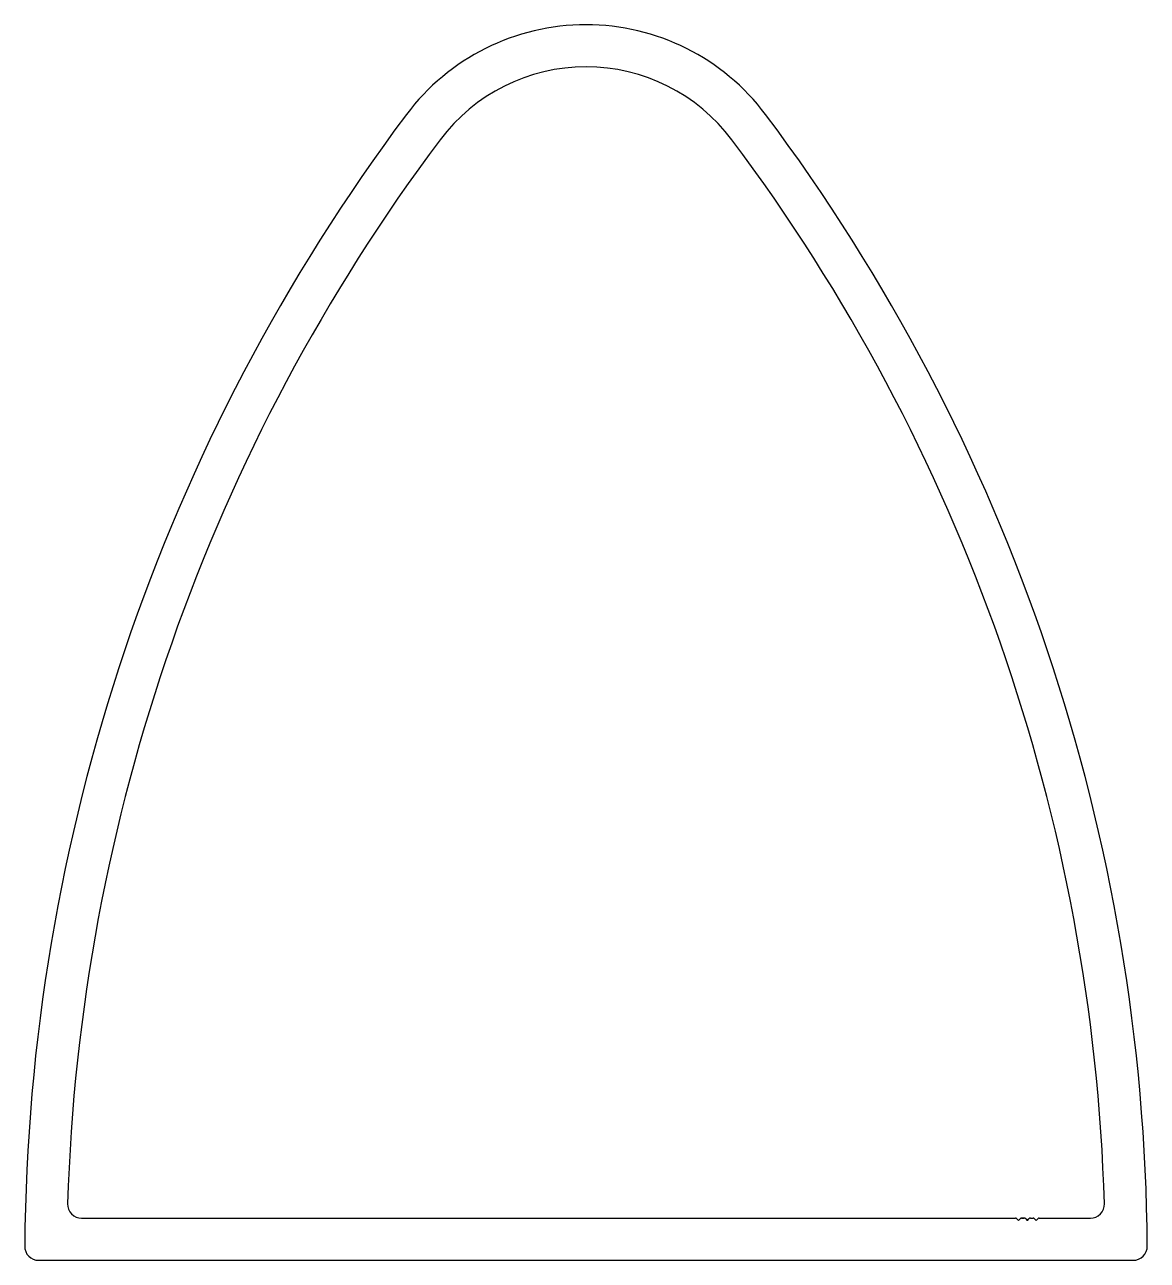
# Model space of a CAD drawing. Extents: x -62 to 65, y 2 to 141.
import ezdxf

# ---------------------------------------------------------------- set-up
doc = ezdxf.new("R2010")
doc.units = 0
doc.layers.get('0').update_dxf_attribs({"linetype": 'CONTINUOUS'})
doc.layers.add('1', color=4, linetype='CONTINUOUS')

msp = doc.modelspace()

# ---------------------------------------------------------------- linework, layer by layer
at = {"color": 7, "linetype": 'CONTINUOUS'}
msp.add_line((-60.02, 1.64), (63.79, 1.64), dxfattribs=at)
for centre, radius, start, end in [((1.89, 115.94), 25.4, 36.8699, 143.1301), ((154.29, 1.64), 215.9, 143.1301, 179.5756), ((-150.51, 1.64), 215.9, 0.4244, 36.8699), ((-60.02, 3.23), 1.59, 179.5756, 270), ((63.79, 3.23), 1.59, 270, 0.4244)]:
    msp.add_arc(centre, radius, start, end, dxfattribs=at)
at = {"layer": '1', "color": 7, "linetype": 'CONTINUOUS'}
for p, q in [((-55.17, 6.41), (50.46, 6.41)), ((50.46, 6.41), (50.46, 6.41)), ((50.46, 6.41), (50.46, 6.41)), ((50.63, 6.33), (50.8, 6.16)), ((50.82, 6.16), (50.99, 6.33)), ((51.16, 6.41), (51.46, 6.41)), ((51.46, 6.41), (51.16, 6.41)), ((51.16, 6.41), (51.46, 6.41)), ((51.46, 6.41), (51.16, 6.41)), ((51.16, 6.41), (51.46, 6.41)), ((51.63, 6.33), (51.8, 6.16)), ((51.82, 6.16), (51.99, 6.33)), ((52.16, 6.41), (52.46, 6.41)), ((52.63, 6.33), (52.8, 6.16)), ((52.82, 6.16), (52.99, 6.33)), ((53.16, 6.41), (53.16, 6.41)), ((53.16, 6.41), (58.94, 6.41)), ((58.94, 6.41), (58.94, 6.41)), ((58.94, 6.41), (58.94, 6.41)), ((58.94, 6.41), (58.94, 6.41))]:
    msp.add_line(p, q, dxfattribs=at)
for centre, radius, start, end in [((1.89, 115.94), 20.64, 36.8699, 143.1301), ((154.29, 1.64), 211.14, 143.1301, 178.2635), ((-150.51, 1.64), 211.14, 1.7365, 36.8699), ((-55.17, 7.99), 1.59, 178.2635, 270), ((58.94, 7.99), 1.59, 270, 1.7365), ((50.46, 6.16), 0.25, 45, 90), ((50.81, 6.17), 0.008, 225, 315), ((51.16, 6.16), 0.25, 90, 135), ((51.46, 6.16), 0.25, 45, 90), ((51.81, 6.17), 0.008, 225, 315), ((52.16, 6.16), 0.25, 90, 135), ((52.46, 6.16), 0.25, 45, 90), ((52.81, 6.17), 0.008, 225, 315), ((53.16, 6.16), 0.25, 90, 135)]:
    msp.add_arc(centre, radius, start, end, dxfattribs=at)

doc.saveas('drawing.dxf')
